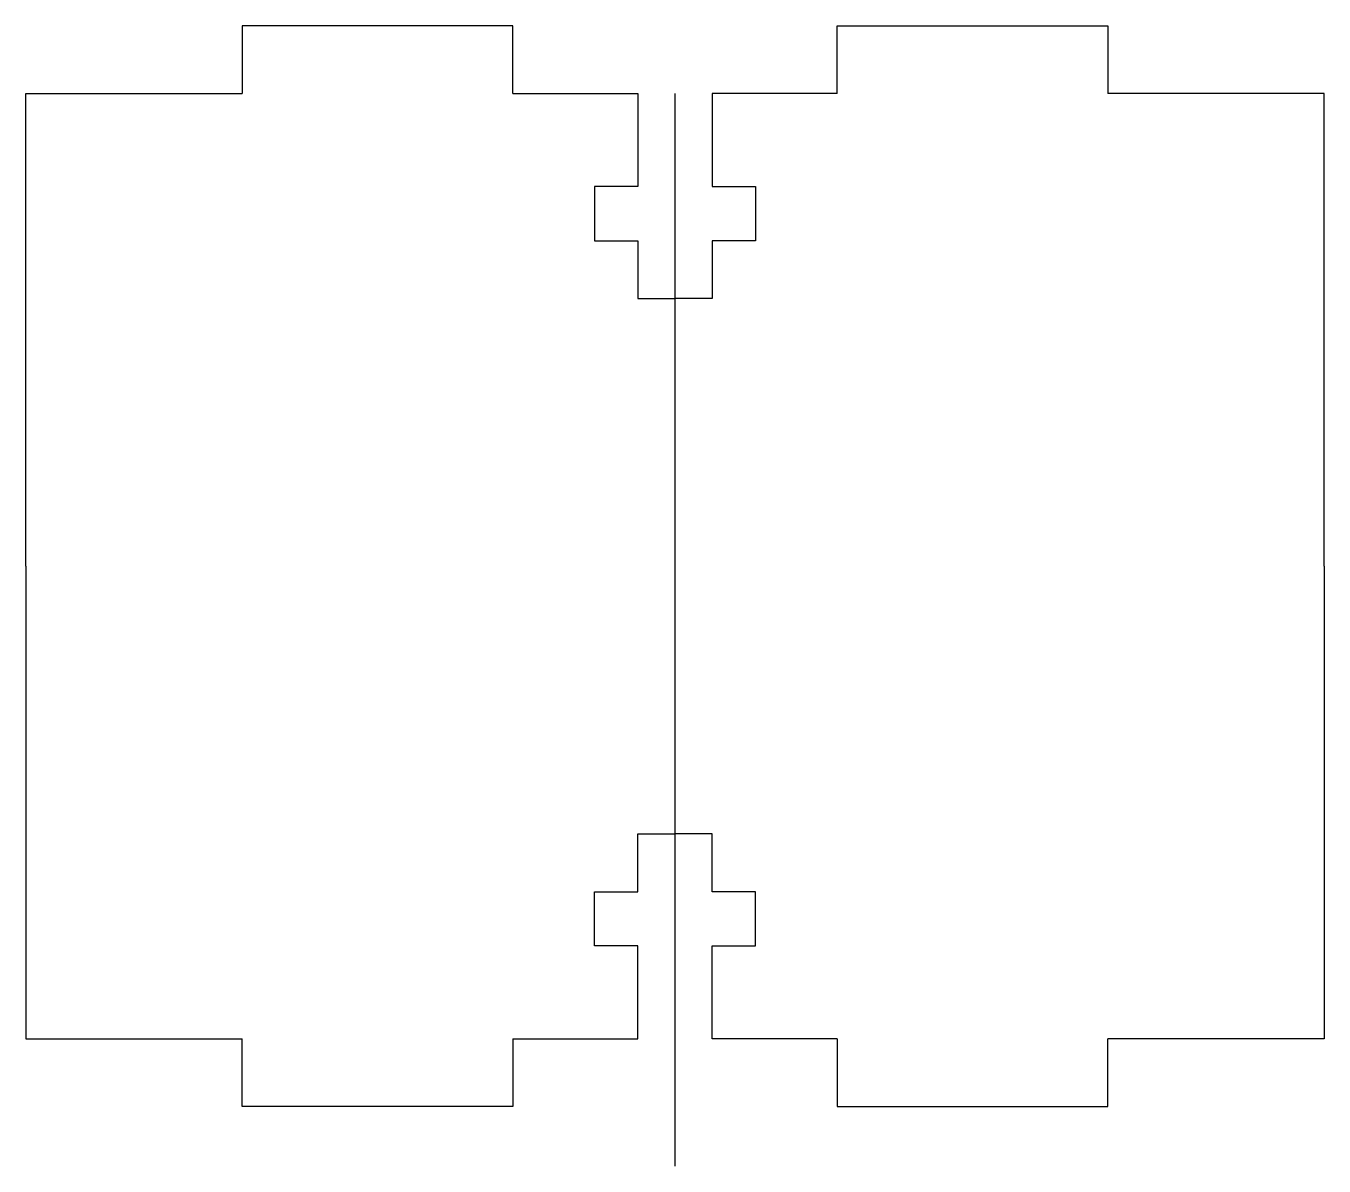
# Model space of a CAD drawing. Header units: millimetres. Extents: x -30.5 to 30.5, y -25.4 to 28.2.
import ezdxf

# ---------------------------------------------------------------- set-up
doc = ezdxf.new("R2010")
doc.units = ezdxf.units.MM
doc.layers.get('0').update_dxf_attribs({"linetype": 'CONTINUOUS'})

msp = doc.modelspace()

# ---------------------------------------------------------------- linework, layer by layer
for p, q in [((-7.62, 28.175), (-20.32, 28.175)), ((-20.32, 28.175), (-20.32, 25)), ((-7.62, 25), (-7.62, 28.175)), ((7.62, 25), (7.62, 28.175)), ((7.62, 28.175), (20.32, 28.175)), ((20.32, 28.175), (20.32, 25)), ((-30.48, 25), (-20.32, 25)), ((-30.48, 2.786), (-30.48, 25)), ((-7.62, 25), (-1.753, 25)), ((-1.753, 25), (-1.753, 20.625)), ((0, 25), (0, -25.4)), ((1.753, 25), (1.753, 20.625)), ((7.62, 25), (1.753, 25)), ((30.48, 25), (20.32, 25)), ((30.48, 2.786), (30.48, 25)), ((-1.753, 20.625), (-3.785, 20.625)), ((-3.785, 20.625), (-3.785, 18.085)), ((1.753, 20.625), (3.785, 20.625)), ((3.785, 20.625), (3.785, 18.085)), ((-3.785, 18.085), (-1.753, 18.085)), ((-1.753, 18.085), (-1.753, 15.367)), ((1.753, 18.085), (1.753, 15.367)), ((3.785, 18.085), (1.753, 18.085)), ((-1.753, 15.367), (0, 15.367)), ((1.753, 15.367), (0, 15.367)), ((-30.48, 2.786), (-30.48, -19.429)), ((30.48, 2.786), (30.48, -19.429)), ((-1.753, -9.796), (0, -9.796)), ((-1.753, -12.514), (-1.753, -9.796)), ((1.753, -9.796), (0, -9.796)), ((1.753, -12.514), (1.753, -9.796)), ((-3.785, -12.514), (-1.753, -12.514)), ((-3.785, -15.054), (-3.785, -12.514)), ((3.785, -12.514), (1.753, -12.514)), ((3.785, -15.054), (3.785, -12.514)), ((-1.753, -15.054), (-3.785, -15.054)), ((-1.753, -19.429), (-1.753, -15.054)), ((1.753, -19.429), (1.753, -15.054)), ((1.753, -15.054), (3.785, -15.054)), ((-30.48, -19.429), (-20.32, -19.429)), ((-20.32, -22.604), (-20.32, -19.429)), ((-7.62, -19.429), (-1.753, -19.429)), ((-7.62, -19.429), (-7.62, -22.604)), ((7.62, -19.429), (1.753, -19.429)), ((7.62, -19.429), (7.62, -22.604)), ((30.48, -19.429), (20.32, -19.429)), ((20.32, -22.604), (20.32, -19.429)), ((-7.62, -22.604), (-20.32, -22.604)), ((7.62, -22.604), (20.32, -22.604))]:
    msp.add_line(p, q)

doc.saveas('drawing.dxf')
